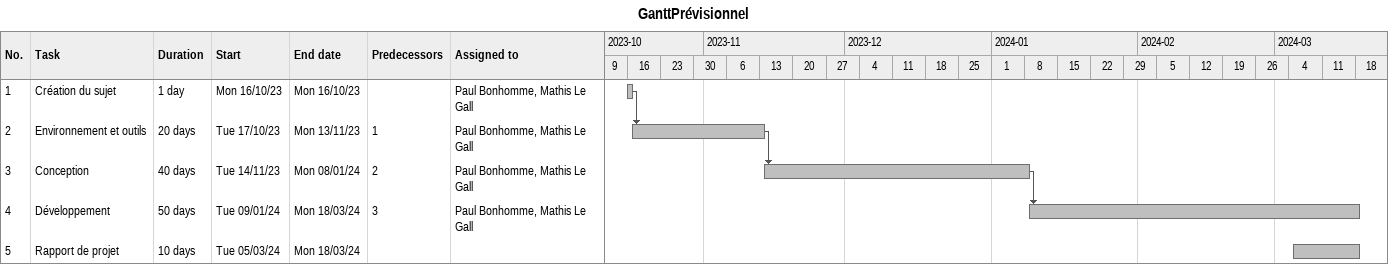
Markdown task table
GanttPrévisionnel

| ID | Task | Duration | Start | Finish | Predecessors | Resources |
|---|---|---|---|---|---|---|
| 1 | Création du sujet | 1d | 2023-10-16 | 2023-10-16 |  | Paul Bonhomme, Mathis Le Gall |
| 2 | Environnement et outils | 20d | 2023-10-17 | 2023-11-13 | 1 | Paul Bonhomme, Mathis Le Gall |
| 3 | Conception | 40d | 2023-11-14 | 2024-01-08 | 2 | Paul Bonhomme, Mathis Le Gall |
| 4 | Développement | 50d | 2024-01-09 | 2024-03-18 | 3 | Paul Bonhomme, Mathis Le Gall |
| 5 | Rapport de projet | 10d | 2024-03-05 | 2024-03-18 |  |  |
